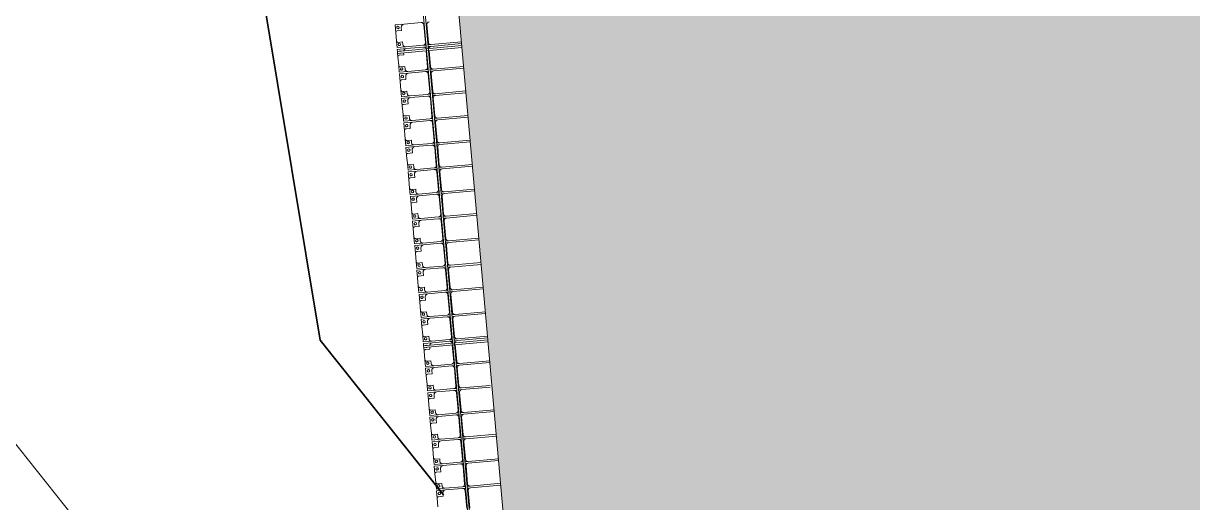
# Model space of a CAD drawing. Header units: millimetres. Extents: x -861324 to 439029, y -308065 to 694685.
# Drawn here: x -94915 to -71164, y 72007 to 81739 of the extents above; entities that cross this region are included whole.
import ezdxf

# ---------------------------------------------------------------- set-up
doc = ezdxf.new("R2010")
doc.units = ezdxf.units.MM
for name, color, linetype, lineweight in [('A-DETL-GENF', 92, 'Continuous', 9), ('A-DETL-THIN', 151, 'Continuous', 9), ('A-GENM', 13, 'Continuous', 9), ('C-TOPO-MAJR', 7, 'Continuous', 35), ('C-TOPO-MINR', 7, 'Continuous', 9), ('S-BEAM', 12, 'Continuous', 9)]:
    doc.layers.add(name, color=color, linetype=linetype, lineweight=lineweight)

# ---------------------------------------------------------------- blocks, each defined once
blk = doc.blocks.new('Dải phao đi lại kèm đỡ invester - DẢI PHAO ĐI LẠI-19658-BỐ TRÍ BÈ PIN HỒ BẢN MÒNG')
at = {"layer": 'A-GENM', "color": 7}
for p, q in [((82223, -620), (82223, 0)), ((82258, 0), (82258, -620)), ((82723, -620), (82723, 0)), ((83223, -620), (83223, 0)), ((83258, 0), (83258, -620)), ((84223, -620), (84223, 0)), ((84258, 0), (84258, -620)), ((85223, -620), (85223, 0)), ((85258, 0), (85258, -620)), ((85758, 0), (85758, -620)), ((86223, -620), (86223, 0)), ((86723, -620), (86723, 0)), ((86758, 0), (86758, -620)), ((87223, -620), (87223, 0)), ((87723, -620), (87723, 0)), ((87758, 0), (87758, -620)), ((88723, -620), (88723, 0)), ((88758, 0), (88758, -620)), ((89723, -620), (89723, 0)), ((89758, 0), (89758, -620)), ((90258, 0), (90258, -620)), ((90723, -620), (90723, 0)), ((90758, 0), (90758, -620)), ((91223, -620), (91223, 0)), ((91258, 0), (91258, -620)), ((82758, 0), (82758, -620)), ((83723, -620), (83723, 0)), ((83758, 0), (83758, -620)), ((84723, -620), (84723, 0)), ((84758, 0), (84758, -620)), ((85723, -620), (85723, 0)), ((86258, 0), (86258, -620)), ((87258, 0), (87258, -620)), ((88223, -620), (88223, 0)), ((88258, 0), (88258, -620)), ((89223, -620), (89223, -34)), ((89258, -37), (89258, -620)), ((90223, -620), (90223, 0)), ((81808, -670), (82173, -670)), ((82223, -620), (82223, -681)), ((82258, -681), (82258, -620)), ((82340, -670), (82673, -670)), ((82723, -620), (82723, -681)), ((82758, -681), (82758, -620)), ((82808, -670), (83173, -670)), ((83223, -620), (83223, -681)), ((83258, -681), (83258, -620)), ((83308, -670), (83673, -670)), ((83723, -620), (83723, -681)), ((83758, -681), (83758, -620)), ((83808, -670), (84173, -670)), ((84223, -620), (84223, -681)), ((84258, -681), (84258, -620)), ((84308, -670), (84673, -670)), ((84723, -620), (84723, -681)), ((84758, -681), (84758, -620)), ((84808, -670), (85173, -670)), ((85223, -620), (85223, -681)), ((85258, -681), (85258, -620)), ((85308, -670), (85673, -670)), ((85723, -620), (85723, -681)), ((85758, -681), (85758, -620)), ((85808, -670), (86173, -670)), ((86223, -620), (86223, -681)), ((86258, -681), (86258, -620)), ((86308, -670), (86673, -670)), ((86723, -620), (86723, -681)), ((86758, -681), (86758, -620)), ((86808, -670), (87173, -670)), ((87223, -620), (87223, -681)), ((87258, -681), (87258, -620)), ((87308, -670), (87673, -670)), ((87723, -620), (87723, -681)), ((87758, -681), (87758, -620)), ((87808, -670), (88173, -670)), ((88223, -620), (88223, -681)), ((88258, -681), (88258, -620)), ((88340, -670), (88673, -670)), ((88723, -620), (88723, -681)), ((88758, -681), (88758, -620)), ((88808, -670), (89173, -670)), ((89223, -620), (89223, -681)), ((89258, -681), (89258, -620)), ((89308, -670), (89673, -670)), ((89723, -620), (89723, -681)), ((89758, -681), (89758, -620)), ((89808, -670), (90173, -670)), ((90223, -620), (90223, -681)), ((90258, -681), (90258, -620)), ((90308, -670), (90673, -670)), ((90723, -620), (90723, -681)), ((90758, -681), (90758, -620)), ((90808, -670), (91173, -670)), ((91223, -620), (91223, -681)), ((91258, -681), (91258, -620)), ((91308, -670), (91673, -670)), ((81758, -780), (81758, -1130)), ((82173, -730), (81808, -730)), ((82223, -721), (82223, -780)), ((82223, -1140), (82223, -780)), ((82258, -780), (82258, -721)), ((82258, -780), (82258, -1130)), ((82673, -730), (82340, -730)), ((82723, -721), (82723, -780)), ((82723, -1140), (82723, -780)), ((82758, -780), (82758, -721)), ((82758, -780), (82758, -1130)), ((83173, -730), (82808, -730)), ((83223, -721), (83223, -780)), ((83223, -1140), (83223, -780)), ((83258, -780), (83258, -721)), ((83258, -780), (83258, -1130)), ((83673, -730), (83308, -730)), ((83723, -721), (83723, -780)), ((83723, -1140), (83723, -780)), ((83758, -780), (83758, -721)), ((83758, -780), (83758, -1130)), ((84173, -730), (83808, -730)), ((84223, -721), (84223, -780)), ((84223, -1140), (84223, -780)), ((84258, -780), (84258, -721)), ((84258, -780), (84258, -1130)), ((84673, -730), (84308, -730)), ((84723, -721), (84723, -780)), ((84723, -1140), (84723, -780)), ((84758, -780), (84758, -721)), ((84758, -780), (84758, -1130)), ((85173, -730), (84808, -730)), ((85223, -721), (85223, -780)), ((85223, -1140), (85223, -780)), ((85258, -780), (85258, -721)), ((85258, -780), (85258, -1130)), ((85673, -730), (85308, -730)), ((85723, -721), (85723, -780)), ((85723, -1140), (85723, -780)), ((85758, -780), (85758, -721)), ((85758, -780), (85758, -1130)), ((86173, -730), (85808, -730)), ((86223, -721), (86223, -780)), ((86223, -1140), (86223, -780)), ((86258, -780), (86258, -721)), ((86258, -780), (86258, -1130)), ((86673, -730), (86308, -730)), ((86723, -721), (86723, -780)), ((86723, -1140), (86723, -780)), ((86758, -780), (86758, -721)), ((86758, -780), (86758, -1130)), ((87173, -730), (86808, -730)), ((87223, -721), (87223, -780)), ((87223, -1140), (87223, -780)), ((87258, -780), (87258, -721)), ((87258, -780), (87258, -1130)), ((87673, -730), (87308, -730)), ((87723, -721), (87723, -780)), ((87723, -1140), (87723, -780)), ((87758, -780), (87758, -721)), ((87758, -780), (87758, -1130)), ((88173, -730), (87808, -730)), ((88223, -721), (88223, -780)), ((88223, -1140), (88223, -780)), ((88258, -780), (88258, -721)), ((88258, -780), (88258, -1130)), ((88673, -730), (88340, -730)), ((88723, -721), (88723, -780)), ((88723, -1140), (88723, -780)), ((88758, -780), (88758, -721)), ((88758, -780), (88758, -1130)), ((89173, -730), (88808, -730)), ((89223, -721), (89223, -780)), ((89223, -1140), (89223, -780)), ((89258, -780), (89258, -721)), ((89258, -780), (89258, -1130)), ((89673, -730), (89308, -730)), ((89723, -721), (89723, -780)), ((89723, -1140), (89723, -780)), ((89758, -780), (89758, -721)), ((89758, -780), (89758, -1130)), ((90173, -730), (89808, -730)), ((90223, -721), (90223, -780)), ((90223, -1140), (90223, -780)), ((90258, -780), (90258, -721)), ((90258, -780), (90258, -1130)), ((90673, -730), (90308, -730)), ((90723, -721), (90723, -780)), ((90723, -1140), (90723, -780)), ((90758, -780), (90758, -721)), ((90758, -780), (90758, -1130)), ((91173, -730), (90808, -730)), ((91223, -721), (91223, -780)), ((91223, -1140), (91223, -780)), ((91258, -780), (91258, -721)), ((91258, -780), (91258, -1130)), ((91673, -730), (91308, -730)), ((81818, -1190), (81882, -1190)), ((81882, -1190), (81882, -1282)), ((81912, -1312), (82088, -1312)), ((82118, -1282), (82118, -1190)), ((82118, -1190), (82173, -1190)), ((82340, -1190), (82382, -1190)), ((82382, -1190), (82382, -1282)), ((82412, -1312), (82588, -1312)), ((82618, -1282), (82618, -1190)), ((82618, -1190), (82673, -1190)), ((82818, -1190), (82882, -1190)), ((82882, -1190), (82882, -1282)), ((82912, -1312), (83088, -1312)), ((83118, -1282), (83118, -1190)), ((83118, -1190), (83173, -1190)), ((83318, -1190), (83382, -1190)), ((83382, -1190), (83382, -1282)), ((83412, -1312), (83588, -1312)), ((83618, -1282), (83618, -1190)), ((83618, -1190), (83673, -1190)), ((83818, -1190), (83882, -1190)), ((83882, -1190), (83882, -1282)), ((83912, -1312), (84088, -1312)), ((84118, -1282), (84118, -1190)), ((84118, -1190), (84173, -1190)), ((84318, -1190), (84382, -1190)), ((84382, -1190), (84382, -1282)), ((84412, -1312), (84588, -1312)), ((84618, -1282), (84618, -1190)), ((84618, -1190), (84673, -1190)), ((84818, -1190), (84882, -1190)), ((84882, -1190), (84882, -1282)), ((84912, -1312), (85088, -1312)), ((85118, -1282), (85118, -1190)), ((85118, -1190), (85173, -1190)), ((85318, -1190), (85382, -1190)), ((85382, -1190), (85382, -1282)), ((85412, -1312), (85588, -1312)), ((85618, -1282), (85618, -1190)), ((85618, -1190), (85673, -1190)), ((85818, -1190), (85882, -1190)), ((85882, -1190), (85882, -1282)), ((85912, -1312), (86088, -1312)), ((86118, -1282), (86118, -1190)), ((86118, -1190), (86173, -1190)), ((86318, -1190), (86382, -1190)), ((86382, -1190), (86382, -1282)), ((86412, -1312), (86588, -1312)), ((86618, -1282), (86618, -1190)), ((86618, -1190), (86673, -1190)), ((86818, -1190), (86882, -1190)), ((86882, -1190), (86882, -1282)), ((86912, -1312), (87088, -1312)), ((87118, -1282), (87118, -1190)), ((87118, -1190), (87173, -1190)), ((87318, -1190), (87382, -1190)), ((87382, -1190), (87382, -1282)), ((87412, -1312), (87588, -1312)), ((87618, -1282), (87618, -1190)), ((87618, -1190), (87673, -1190)), ((87818, -1190), (87882, -1190)), ((87882, -1190), (87882, -1282)), ((87912, -1312), (88088, -1312)), ((88118, -1282), (88118, -1190)), ((88118, -1190), (88173, -1190)), ((88340, -1190), (88382, -1190)), ((88382, -1190), (88382, -1282)), ((88412, -1312), (88588, -1312)), ((88618, -1282), (88618, -1190)), ((88618, -1190), (88673, -1190)), ((88818, -1190), (88882, -1190)), ((88882, -1190), (88882, -1282)), ((88912, -1312), (89088, -1312)), ((89118, -1282), (89118, -1190)), ((89118, -1190), (89173, -1190)), ((89318, -1190), (89382, -1190)), ((89382, -1190), (89382, -1282)), ((89412, -1312), (89588, -1312)), ((89618, -1282), (89618, -1190)), ((89618, -1190), (89673, -1190)), ((89818, -1190), (89882, -1190)), ((89882, -1190), (89882, -1282)), ((89912, -1312), (90088, -1312)), ((90118, -1282), (90118, -1190)), ((90118, -1190), (90173, -1190)), ((90318, -1190), (90382, -1190)), ((90382, -1190), (90382, -1282)), ((90412, -1312), (90588, -1312)), ((90618, -1282), (90618, -1190)), ((90618, -1190), (90673, -1190)), ((90818, -1190), (90882, -1190)), ((90882, -1190), (90882, -1282)), ((90912, -1312), (91088, -1312)), ((91118, -1282), (91118, -1190)), ((91118, -1190), (91173, -1190)), ((91318, -1190), (91382, -1190)), ((91382, -1190), (91382, -1282)), ((91412, -1312), (91588, -1312))]:
    blk.add_line(p, q, dxfattribs=at)
at = {"layer": 'A-GENM', "color": 9}
for p, q in [((82223, -620), (82223, -681)), ((82258, -681), (82258, -620)), ((82723, -620), (82723, -681)), ((82758, -681), (82758, -620)), ((83223, -620), (83223, -681)), ((83258, -681), (83258, -620)), ((83723, -620), (83723, -681)), ((83758, -681), (83758, -620)), ((84223, -620), (84223, -681)), ((84258, -681), (84258, -620)), ((84723, -620), (84723, -681)), ((84758, -681), (84758, -620)), ((85223, -620), (85223, -681)), ((85258, -681), (85258, -620)), ((85723, -620), (85723, -681)), ((85758, -681), (85758, -620)), ((86223, -620), (86223, -681)), ((86258, -681), (86258, -620)), ((86723, -620), (86723, -681)), ((86758, -681), (86758, -620)), ((87223, -620), (87223, -681)), ((87258, -681), (87258, -620)), ((87723, -620), (87723, -681)), ((87758, -681), (87758, -620)), ((88223, -620), (88223, -681)), ((88258, -681), (88258, -620)), ((88723, -620), (88723, -681)), ((88758, -681), (88758, -620)), ((89223, -620), (89223, -681)), ((89258, -681), (89258, -620)), ((89723, -620), (89723, -681)), ((89758, -681), (89758, -620)), ((90223, -620), (90223, -681)), ((90258, -681), (90258, -620)), ((90723, -620), (90723, -681)), ((90758, -681), (90758, -620)), ((91223, -620), (91223, -681)), ((91258, -681), (91258, -620)), ((82223, -721), (82223, -780)), ((82258, -780), (82258, -721)), ((82723, -721), (82723, -780)), ((82758, -780), (82758, -721)), ((83223, -721), (83223, -780)), ((83258, -780), (83258, -721)), ((83723, -721), (83723, -780)), ((83758, -780), (83758, -721)), ((84223, -721), (84223, -780)), ((84258, -780), (84258, -721)), ((84723, -721), (84723, -780)), ((84758, -780), (84758, -721)), ((85223, -721), (85223, -780)), ((85258, -780), (85258, -721)), ((85723, -721), (85723, -780)), ((85758, -780), (85758, -721)), ((86223, -721), (86223, -780)), ((86258, -780), (86258, -721)), ((86723, -721), (86723, -780)), ((86758, -780), (86758, -721)), ((87223, -721), (87223, -780)), ((87258, -780), (87258, -721)), ((87723, -721), (87723, -780)), ((87758, -780), (87758, -721)), ((88223, -721), (88223, -780)), ((88258, -780), (88258, -721)), ((88723, -721), (88723, -780)), ((88758, -780), (88758, -721)), ((89223, -721), (89223, -780)), ((89258, -780), (89258, -721)), ((89723, -721), (89723, -780)), ((89758, -780), (89758, -721)), ((90223, -721), (90223, -780)), ((90258, -780), (90258, -721)), ((90723, -721), (90723, -780)), ((90758, -780), (90758, -721)), ((91223, -721), (91223, -780)), ((91258, -780), (91258, -721)), ((81758, -1312), (81758, -1130)), ((81758, -1130), (81758, -1312)), ((82223, -1140), (82223, -1312)), ((82223, -1312), (82223, -1140)), ((82258, -1312), (82258, -1130)), ((82258, -1130), (82258, -1312)), ((82723, -1140), (82723, -1312)), ((82723, -1312), (82723, -1140)), ((82758, -1312), (82758, -1130)), ((82758, -1130), (82758, -1312)), ((83223, -1140), (83223, -1312)), ((83223, -1312), (83223, -1140)), ((83258, -1312), (83258, -1130)), ((83258, -1130), (83258, -1312)), ((83723, -1140), (83723, -1312)), ((83723, -1312), (83723, -1140)), ((83758, -1312), (83758, -1130)), ((83758, -1130), (83758, -1312)), ((84223, -1140), (84223, -1312)), ((84223, -1312), (84223, -1140)), ((84258, -1312), (84258, -1130)), ((84258, -1130), (84258, -1312)), ((84723, -1140), (84723, -1312)), ((84723, -1312), (84723, -1140)), ((84758, -1312), (84758, -1130)), ((84758, -1130), (84758, -1312)), ((85223, -1140), (85223, -1312)), ((85223, -1312), (85223, -1140)), ((85258, -1312), (85258, -1130)), ((85258, -1130), (85258, -1312)), ((85723, -1140), (85723, -1312)), ((85723, -1312), (85723, -1140)), ((85758, -1312), (85758, -1130)), ((85758, -1130), (85758, -1312)), ((86223, -1140), (86223, -1312)), ((86223, -1312), (86223, -1140)), ((86258, -1312), (86258, -1130)), ((86258, -1130), (86258, -1312)), ((86723, -1140), (86723, -1312)), ((86723, -1312), (86723, -1140)), ((86758, -1312), (86758, -1130)), ((86758, -1130), (86758, -1312)), ((87223, -1140), (87223, -1312)), ((87223, -1312), (87223, -1140)), ((87258, -1312), (87258, -1130)), ((87258, -1130), (87258, -1312)), ((87723, -1140), (87723, -1312)), ((87723, -1312), (87723, -1140)), ((87758, -1312), (87758, -1130)), ((87758, -1130), (87758, -1312)), ((88223, -1140), (88223, -1312)), ((88223, -1312), (88223, -1140)), ((88258, -1312), (88258, -1130)), ((88258, -1130), (88258, -1312)), ((88723, -1140), (88723, -1312)), ((88723, -1312), (88723, -1140)), ((88758, -1312), (88758, -1130)), ((88758, -1130), (88758, -1312)), ((89223, -1140), (89223, -1312)), ((89223, -1312), (89223, -1140)), ((89258, -1312), (89258, -1130)), ((89258, -1130), (89258, -1312)), ((89723, -1140), (89723, -1312)), ((89723, -1312), (89723, -1140)), ((89758, -1312), (89758, -1130)), ((89758, -1130), (89758, -1312)), ((90223, -1140), (90223, -1312)), ((90223, -1312), (90223, -1140)), ((90258, -1312), (90258, -1130)), ((90258, -1130), (90258, -1312)), ((90723, -1140), (90723, -1312)), ((90723, -1312), (90723, -1140)), ((90758, -1312), (90758, -1130)), ((90758, -1130), (90758, -1312)), ((91223, -1140), (91223, -1312)), ((91223, -1312), (91223, -1140)), ((91258, -1312), (91258, -1130)), ((91258, -1130), (91258, -1312)), ((81912, -1312), (81758, -1312)), ((81758, -1312), (81912, -1312)), ((81882, -1190), (81818, -1190)), ((81818, -1190), (81882, -1190)), ((81882, -1190), (81818, -1190)), ((81882, -1282), (81882, -1190)), ((81882, -1190), (81882, -1282)), ((81882, -1282), (81882, -1190)), ((82223, -1312), (82088, -1312)), ((82088, -1312), (82223, -1312)), ((82173, -1190), (82118, -1190)), ((82118, -1190), (82118, -1282)), ((82118, -1282), (82118, -1190)), ((82118, -1190), (82118, -1282)), ((82118, -1190), (82173, -1190)), ((82173, -1190), (82118, -1190)), ((82300, -1312), (82258, -1312)), ((82258, -1312), (82300, -1312)), ((82382, -1190), (82340, -1190)), ((82340, -1190), (82382, -1190)), ((82382, -1190), (82340, -1190)), ((82412, -1312), (82340, -1312)), ((82340, -1312), (82412, -1312)), ((82382, -1282), (82382, -1190)), ((82382, -1190), (82382, -1282)), ((82382, -1282), (82382, -1190)), ((82723, -1312), (82588, -1312)), ((82588, -1312), (82723, -1312)), ((82673, -1190), (82618, -1190)), ((82618, -1190), (82618, -1282)), ((82618, -1282), (82618, -1190)), ((82618, -1190), (82618, -1282)), ((82618, -1190), (82673, -1190)), ((82673, -1190), (82618, -1190)), ((82912, -1312), (82758, -1312)), ((82758, -1312), (82912, -1312)), ((82882, -1190), (82818, -1190)), ((82818, -1190), (82882, -1190)), ((82882, -1190), (82818, -1190)), ((82882, -1282), (82882, -1190)), ((82882, -1190), (82882, -1282)), ((82882, -1282), (82882, -1190)), ((83223, -1312), (83088, -1312)), ((83088, -1312), (83223, -1312)), ((83173, -1190), (83118, -1190)), ((83118, -1190), (83118, -1282)), ((83118, -1282), (83118, -1190)), ((83118, -1190), (83118, -1282)), ((83118, -1190), (83173, -1190)), ((83173, -1190), (83118, -1190)), ((83412, -1312), (83258, -1312)), ((83258, -1312), (83412, -1312)), ((83382, -1190), (83318, -1190)), ((83318, -1190), (83382, -1190)), ((83382, -1190), (83318, -1190)), ((83382, -1282), (83382, -1190)), ((83382, -1190), (83382, -1282)), ((83382, -1282), (83382, -1190)), ((83723, -1312), (83588, -1312)), ((83588, -1312), (83723, -1312)), ((83673, -1190), (83618, -1190)), ((83618, -1190), (83618, -1282)), ((83618, -1282), (83618, -1190)), ((83618, -1190), (83618, -1282)), ((83618, -1190), (83673, -1190)), ((83673, -1190), (83618, -1190)), ((83912, -1312), (83758, -1312)), ((83758, -1312), (83912, -1312)), ((83882, -1190), (83818, -1190)), ((83818, -1190), (83882, -1190)), ((83882, -1190), (83818, -1190)), ((83882, -1282), (83882, -1190)), ((83882, -1190), (83882, -1282)), ((83882, -1282), (83882, -1190)), ((84223, -1312), (84088, -1312)), ((84088, -1312), (84223, -1312)), ((84173, -1190), (84118, -1190)), ((84118, -1190), (84118, -1282)), ((84118, -1282), (84118, -1190)), ((84118, -1190), (84118, -1282)), ((84118, -1190), (84173, -1190)), ((84173, -1190), (84118, -1190)), ((84412, -1312), (84258, -1312)), ((84258, -1312), (84412, -1312)), ((84382, -1190), (84318, -1190)), ((84318, -1190), (84382, -1190)), ((84382, -1190), (84318, -1190)), ((84382, -1282), (84382, -1190)), ((84382, -1190), (84382, -1282)), ((84382, -1282), (84382, -1190)), ((84723, -1312), (84588, -1312)), ((84588, -1312), (84723, -1312)), ((84673, -1190), (84618, -1190)), ((84618, -1190), (84618, -1282)), ((84618, -1282), (84618, -1190)), ((84618, -1190), (84618, -1282)), ((84618, -1190), (84673, -1190)), ((84673, -1190), (84618, -1190)), ((84912, -1312), (84758, -1312)), ((84758, -1312), (84912, -1312)), ((84882, -1190), (84818, -1190)), ((84818, -1190), (84882, -1190)), ((84882, -1190), (84818, -1190)), ((84882, -1282), (84882, -1190)), ((84882, -1190), (84882, -1282)), ((84882, -1282), (84882, -1190)), ((85223, -1312), (85088, -1312)), ((85088, -1312), (85223, -1312)), ((85173, -1190), (85118, -1190)), ((85118, -1190), (85118, -1282)), ((85118, -1282), (85118, -1190)), ((85118, -1190), (85118, -1282)), ((85118, -1190), (85173, -1190)), ((85173, -1190), (85118, -1190)), ((85412, -1312), (85258, -1312)), ((85258, -1312), (85412, -1312)), ((85382, -1190), (85318, -1190)), ((85318, -1190), (85382, -1190)), ((85382, -1190), (85318, -1190)), ((85382, -1282), (85382, -1190)), ((85382, -1190), (85382, -1282)), ((85382, -1282), (85382, -1190)), ((85723, -1312), (85588, -1312)), ((85588, -1312), (85723, -1312)), ((85673, -1190), (85618, -1190)), ((85618, -1190), (85618, -1282)), ((85618, -1282), (85618, -1190)), ((85618, -1190), (85618, -1282)), ((85618, -1190), (85673, -1190)), ((85673, -1190), (85618, -1190)), ((85912, -1312), (85758, -1312)), ((85758, -1312), (85912, -1312)), ((85882, -1190), (85818, -1190)), ((85818, -1190), (85882, -1190)), ((85882, -1190), (85818, -1190)), ((85882, -1282), (85882, -1190)), ((85882, -1190), (85882, -1282)), ((85882, -1282), (85882, -1190)), ((86223, -1312), (86088, -1312)), ((86088, -1312), (86223, -1312)), ((86173, -1190), (86118, -1190)), ((86118, -1190), (86118, -1282)), ((86118, -1282), (86118, -1190)), ((86118, -1190), (86118, -1282)), ((86118, -1190), (86173, -1190)), ((86173, -1190), (86118, -1190)), ((86412, -1312), (86258, -1312)), ((86258, -1312), (86412, -1312)), ((86382, -1190), (86318, -1190)), ((86318, -1190), (86382, -1190)), ((86382, -1190), (86318, -1190)), ((86382, -1282), (86382, -1190)), ((86382, -1190), (86382, -1282)), ((86382, -1282), (86382, -1190)), ((86723, -1312), (86588, -1312)), ((86588, -1312), (86723, -1312)), ((86673, -1190), (86618, -1190)), ((86618, -1190), (86618, -1282)), ((86618, -1282), (86618, -1190)), ((86618, -1190), (86618, -1282)), ((86618, -1190), (86673, -1190)), ((86673, -1190), (86618, -1190)), ((86912, -1312), (86758, -1312)), ((86758, -1312), (86912, -1312)), ((86882, -1190), (86818, -1190)), ((86818, -1190), (86882, -1190)), ((86882, -1190), (86818, -1190)), ((86882, -1282), (86882, -1190)), ((86882, -1190), (86882, -1282)), ((86882, -1282), (86882, -1190)), ((87223, -1312), (87088, -1312)), ((87088, -1312), (87223, -1312)), ((87173, -1190), (87118, -1190)), ((87118, -1190), (87118, -1282)), ((87118, -1282), (87118, -1190)), ((87118, -1190), (87118, -1282)), ((87118, -1190), (87173, -1190)), ((87173, -1190), (87118, -1190)), ((87412, -1312), (87258, -1312)), ((87258, -1312), (87412, -1312)), ((87382, -1190), (87318, -1190)), ((87318, -1190), (87382, -1190)), ((87382, -1190), (87318, -1190)), ((87382, -1282), (87382, -1190)), ((87382, -1190), (87382, -1282)), ((87382, -1282), (87382, -1190)), ((87723, -1312), (87588, -1312)), ((87588, -1312), (87723, -1312)), ((87673, -1190), (87618, -1190)), ((87618, -1190), (87618, -1282)), ((87618, -1282), (87618, -1190)), ((87618, -1190), (87618, -1282)), ((87618, -1190), (87673, -1190)), ((87673, -1190), (87618, -1190)), ((87912, -1312), (87758, -1312)), ((87758, -1312), (87912, -1312)), ((87882, -1190), (87818, -1190)), ((87818, -1190), (87882, -1190)), ((87882, -1190), (87818, -1190)), ((87882, -1282), (87882, -1190)), ((87882, -1190), (87882, -1282)), ((87882, -1282), (87882, -1190)), ((88223, -1312), (88088, -1312)), ((88088, -1312), (88223, -1312)), ((88173, -1190), (88118, -1190)), ((88118, -1190), (88118, -1282)), ((88118, -1282), (88118, -1190)), ((88118, -1190), (88118, -1282)), ((88118, -1190), (88173, -1190)), ((88173, -1190), (88118, -1190)), ((88300, -1312), (88258, -1312)), ((88258, -1312), (88300, -1312)), ((88382, -1190), (88340, -1190)), ((88340, -1190), (88382, -1190)), ((88382, -1190), (88340, -1190)), ((88412, -1312), (88340, -1312)), ((88340, -1312), (88412, -1312)), ((88382, -1282), (88382, -1190)), ((88382, -1190), (88382, -1282)), ((88382, -1282), (88382, -1190)), ((88723, -1312), (88588, -1312)), ((88588, -1312), (88723, -1312)), ((88673, -1190), (88618, -1190)), ((88618, -1190), (88618, -1282)), ((88618, -1282), (88618, -1190)), ((88618, -1190), (88618, -1282)), ((88618, -1190), (88673, -1190)), ((88673, -1190), (88618, -1190)), ((88912, -1312), (88758, -1312)), ((88758, -1312), (88912, -1312)), ((88882, -1190), (88818, -1190)), ((88818, -1190), (88882, -1190)), ((88882, -1190), (88818, -1190)), ((88882, -1282), (88882, -1190)), ((88882, -1190), (88882, -1282)), ((88882, -1282), (88882, -1190)), ((89223, -1312), (89088, -1312)), ((89088, -1312), (89223, -1312)), ((89173, -1190), (89118, -1190)), ((89118, -1190), (89118, -1282)), ((89118, -1282), (89118, -1190)), ((89118, -1190), (89118, -1282)), ((89118, -1190), (89173, -1190)), ((89173, -1190), (89118, -1190)), ((89412, -1312), (89258, -1312)), ((89258, -1312), (89412, -1312)), ((89382, -1190), (89318, -1190)), ((89318, -1190), (89382, -1190)), ((89382, -1190), (89318, -1190)), ((89382, -1282), (89382, -1190)), ((89382, -1190), (89382, -1282)), ((89382, -1282), (89382, -1190)), ((89723, -1312), (89588, -1312)), ((89588, -1312), (89723, -1312)), ((89673, -1190), (89618, -1190)), ((89618, -1190), (89618, -1282)), ((89618, -1282), (89618, -1190)), ((89618, -1190), (89618, -1282)), ((89618, -1190), (89673, -1190)), ((89673, -1190), (89618, -1190)), ((89912, -1312), (89758, -1312)), ((89758, -1312), (89912, -1312)), ((89882, -1190), (89818, -1190)), ((89818, -1190), (89882, -1190)), ((89882, -1190), (89818, -1190)), ((89882, -1282), (89882, -1190)), ((89882, -1190), (89882, -1282)), ((89882, -1282), (89882, -1190)), ((90223, -1312), (90088, -1312)), ((90088, -1312), (90223, -1312)), ((90173, -1190), (90118, -1190)), ((90118, -1190), (90118, -1282)), ((90118, -1282), (90118, -1190)), ((90118, -1190), (90118, -1282)), ((90118, -1190), (90173, -1190)), ((90173, -1190), (90118, -1190)), ((90412, -1312), (90258, -1312)), ((90258, -1312), (90412, -1312)), ((90382, -1190), (90318, -1190)), ((90318, -1190), (90382, -1190)), ((90382, -1190), (90318, -1190)), ((90382, -1282), (90382, -1190)), ((90382, -1190), (90382, -1282)), ((90382, -1282), (90382, -1190)), ((90723, -1312), (90588, -1312)), ((90588, -1312), (90723, -1312)), ((90673, -1190), (90618, -1190)), ((90618, -1190), (90618, -1282)), ((90618, -1282), (90618, -1190)), ((90618, -1190), (90618, -1282)), ((90618, -1190), (90673, -1190)), ((90673, -1190), (90618, -1190)), ((90912, -1312), (90758, -1312)), ((90758, -1312), (90912, -1312)), ((90882, -1190), (90818, -1190)), ((90818, -1190), (90882, -1190)), ((90882, -1190), (90818, -1190)), ((90882, -1282), (90882, -1190)), ((90882, -1190), (90882, -1282)), ((90882, -1282), (90882, -1190)), ((91223, -1312), (91088, -1312)), ((91088, -1312), (91223, -1312)), ((91173, -1190), (91118, -1190)), ((91118, -1190), (91118, -1282)), ((91118, -1282), (91118, -1190)), ((91118, -1190), (91118, -1282)), ((91118, -1190), (91173, -1190)), ((91173, -1190), (91118, -1190)), ((91412, -1312), (91258, -1312)), ((91258, -1312), (91412, -1312)), ((91382, -1190), (91318, -1190)), ((91318, -1190), (91382, -1190)), ((91382, -1190), (91318, -1190)), ((91382, -1282), (91382, -1190)), ((91382, -1190), (91382, -1282)), ((91382, -1282), (91382, -1190))]:
    blk.add_line(p, q, dxfattribs=at)
at = {"layer": 'A-GENM', "color": 7}
for centre, radius, start, end in [((81808, -620), 50, 180, 270), ((82173, -620), 50, 270, 0), ((82308, -620), 50, 180, 255), ((82673, -620), 50, 270, 0), ((82808, -620), 50, 180, 270), ((83173, -620), 50, 270, 0), ((83308, -620), 50, 180, 270), ((83673, -620), 50, 270, 0), ((83808, -620), 50, 180, 270), ((84173, -620), 50, 270, 0), ((84308, -620), 50, 180, 270), ((84673, -620), 50, 270, 0), ((84808, -620), 50, 180, 270), ((85173, -620), 50, 270, 0), ((85308, -620), 50, 180, 270), ((85673, -620), 50, 270, 0), ((85808, -620), 50, 180, 270), ((86173, -620), 50, 270, 0), ((86308, -620), 50, 180, 270), ((86673, -620), 50, 270, 0), ((86808, -620), 50, 180, 270), ((87173, -620), 50, 270, 0), ((87308, -620), 50, 180, 270), ((87673, -620), 50, 270, 0), ((87808, -620), 50, 180, 270), ((88173, -620), 50, 270, 0), ((88308, -620), 50, 180, 255), ((88673, -620), 50, 270, 0), ((88808, -620), 50, 180, 270), ((89173, -620), 50, 270, 0), ((89308, -620), 50, 180, 270), ((89673, -620), 50, 270, 0), ((89808, -620), 50, 180, 270), ((90173, -620), 50, 270, 0), ((90308, -620), 50, 180, 270), ((90673, -620), 50, 270, 0), ((90808, -620), 50, 180, 270), ((91173, -620), 50, 270, 0), ((91308, -620), 50, 180, 270), ((81808, -780), 50, 90, 180), ((82173, -780), 50, 360, 90), ((82308, -780), 50, 105, 180), ((82673, -780), 50, 360, 90), ((82808, -780), 50, 90, 180), ((83173, -780), 50, 360, 90), ((83308, -780), 50, 90, 180), ((83673, -780), 50, 360, 90), ((83808, -780), 50, 90, 180), ((84173, -780), 50, 360, 90), ((84308, -780), 50, 90, 180), ((84673, -780), 50, 360, 90), ((84808, -780), 50, 90, 180), ((85173, -780), 50, 360, 90), ((85308, -780), 50, 90, 180), ((85673, -780), 50, 360, 90), ((85808, -780), 50, 90, 180), ((86173, -780), 50, 360, 90), ((86308, -780), 50, 90, 180), ((86673, -780), 50, 360, 90), ((86808, -780), 50, 90, 180), ((87173, -780), 50, 360, 90), ((87308, -780), 50, 90, 180), ((87673, -780), 50, 360, 90), ((87808, -780), 50, 90, 180), ((88173, -780), 50, 360, 90), ((88308, -780), 50, 105, 180), ((88673, -780), 50, 360, 90), ((88808, -780), 50, 90, 180), ((89173, -780), 50, 360, 90), ((89308, -780), 50, 90, 180), ((89673, -780), 50, 360, 90), ((89808, -780), 50, 90, 180), ((90173, -780), 50, 360, 90), ((90308, -780), 50, 90, 180), ((90673, -780), 50, 360, 90), ((90808, -780), 50, 90, 180), ((91173, -780), 50, 360, 90), ((91308, -780), 50, 90, 180), ((81818, -1130), 60, 180, 270), ((82173, -1140), 50, 270, 360), ((82318, -1130), 60, 180, 255), ((82673, -1140), 50, 270, 360), ((82818, -1130), 60, 180, 270), ((83173, -1140), 50, 270, 360), ((83318, -1130), 60, 180, 270), ((83673, -1140), 50, 270, 360), ((83818, -1130), 60, 180, 270), ((84173, -1140), 50, 270, 360), ((84318, -1130), 60, 180, 270), ((84673, -1140), 50, 270, 360), ((84818, -1130), 60, 180, 270), ((85173, -1140), 50, 270, 360), ((85318, -1130), 60, 180, 270), ((85673, -1140), 50, 270, 360), ((85818, -1130), 60, 180, 270), ((86173, -1140), 50, 270, 360), ((86318, -1130), 60, 180, 270), ((86673, -1140), 50, 270, 360), ((86818, -1130), 60, 180, 270), ((87173, -1140), 50, 270, 360), ((87318, -1130), 60, 180, 270), ((87673, -1140), 50, 270, 360), ((87818, -1130), 60, 180, 270), ((88173, -1140), 50, 270, 360), ((88318, -1130), 60, 180, 255), ((88673, -1140), 50, 270, 360), ((88818, -1130), 60, 180, 270), ((89173, -1140), 50, 270, 360), ((89318, -1130), 60, 180, 270), ((89673, -1140), 50, 270, 360), ((89818, -1130), 60, 180, 270), ((90173, -1140), 50, 270, 360), ((90318, -1130), 60, 180, 270), ((90673, -1140), 50, 270, 360), ((90818, -1130), 60, 180, 270), ((91173, -1140), 50, 270, 360), ((91318, -1130), 60, 180, 270), ((81912, -1282), 30, 180, 270), ((82088, -1282), 30, 270, 0), ((82412, -1282), 30, 180, 270), ((82588, -1282), 30, 270, 0), ((82912, -1282), 30, 180, 270), ((83088, -1282), 30, 270, 0), ((83412, -1282), 30, 180, 270), ((83588, -1282), 30, 270, 0), ((83912, -1282), 30, 180, 270), ((84088, -1282), 30, 270, 0), ((84412, -1282), 30, 180, 270), ((84588, -1282), 30, 270, 0), ((84912, -1282), 30, 180, 270), ((85088, -1282), 30, 270, 0), ((85412, -1282), 30, 180, 270), ((85588, -1282), 30, 270, 0), ((85912, -1282), 30, 180, 270), ((86088, -1282), 30, 270, 0), ((86412, -1282), 30, 180, 270), ((86588, -1282), 30, 270, 0), ((86912, -1282), 30, 180, 270), ((87088, -1282), 30, 270, 0), ((87412, -1282), 30, 180, 270), ((87588, -1282), 30, 270, 0), ((87912, -1282), 30, 180, 270), ((88088, -1282), 30, 270, 0), ((88412, -1282), 30, 180, 270), ((88588, -1282), 30, 270, 0), ((88912, -1282), 30, 180, 270), ((89088, -1282), 30, 270, 0), ((89412, -1282), 30, 180, 270), ((89588, -1282), 30, 270, 0), ((89912, -1282), 30, 180, 270), ((90088, -1282), 30, 270, 0), ((90412, -1282), 30, 180, 270), ((90588, -1282), 30, 270, 0), ((90912, -1282), 30, 180, 270), ((91088, -1282), 30, 270, 0), ((91412, -1282), 30, 180, 270)]:
    blk.add_arc(centre, radius, start, end, dxfattribs=at)
at = {"layer": 'A-GENM', "color": 9}
for centre, radius, start, end in [((81818, -1130), 60, 195, 270), ((81818, -1130), 60, 195, 270), ((81818, -1130), 60, 195, 270), ((82173, -1140), 50, 270, 345), ((82173, -1140), 50, 270, 345), ((82173, -1140), 50, 270, 345), ((82318, -1130), 60, 195, 255), ((82318, -1130), 60, 195, 255), ((82318, -1130), 60, 195, 255), ((82673, -1140), 50, 270, 345), ((82673, -1140), 50, 270, 345), ((82673, -1140), 50, 270, 345), ((82818, -1130), 60, 195, 270), ((82818, -1130), 60, 195, 270), ((82818, -1130), 60, 195, 270), ((83173, -1140), 50, 270, 345), ((83173, -1140), 50, 270, 345), ((83173, -1140), 50, 270, 345), ((83318, -1130), 60, 195, 270), ((83318, -1130), 60, 195, 270), ((83318, -1130), 60, 195, 270), ((83673, -1140), 50, 270, 345), ((83673, -1140), 50, 270, 345), ((83673, -1140), 50, 270, 345), ((83818, -1130), 60, 195, 270), ((83818, -1130), 60, 195, 270), ((83818, -1130), 60, 195, 270), ((84173, -1140), 50, 270, 345), ((84173, -1140), 50, 270, 345), ((84173, -1140), 50, 270, 345), ((84318, -1130), 60, 195, 270), ((84318, -1130), 60, 195, 270), ((84318, -1130), 60, 195, 270), ((84673, -1140), 50, 270, 345), ((84673, -1140), 50, 270, 345), ((84673, -1140), 50, 270, 345), ((84818, -1130), 60, 195, 270), ((84818, -1130), 60, 195, 270), ((84818, -1130), 60, 195, 270), ((85173, -1140), 50, 270, 345), ((85173, -1140), 50, 270, 345), ((85173, -1140), 50, 270, 345), ((85318, -1130), 60, 195, 270), ((85318, -1130), 60, 195, 270), ((85318, -1130), 60, 195, 270), ((85673, -1140), 50, 270, 345), ((85673, -1140), 50, 270, 345), ((85673, -1140), 50, 270, 345), ((85818, -1130), 60, 195, 270), ((85818, -1130), 60, 195, 270), ((85818, -1130), 60, 195, 270), ((86173, -1140), 50, 270, 345), ((86173, -1140), 50, 270, 345), ((86173, -1140), 50, 270, 345), ((86318, -1130), 60, 195, 270), ((86318, -1130), 60, 195, 270), ((86318, -1130), 60, 195, 270), ((86673, -1140), 50, 270, 345), ((86673, -1140), 50, 270, 345), ((86673, -1140), 50, 270, 345), ((86818, -1130), 60, 195, 270), ((86818, -1130), 60, 195, 270), ((86818, -1130), 60, 195, 270), ((87173, -1140), 50, 270, 345), ((87173, -1140), 50, 270, 345), ((87173, -1140), 50, 270, 345), ((87318, -1130), 60, 195, 270), ((87318, -1130), 60, 195, 270), ((87318, -1130), 60, 195, 270), ((87673, -1140), 50, 270, 345), ((87673, -1140), 50, 270, 345), ((87673, -1140), 50, 270, 345), ((87818, -1130), 60, 195, 270), ((87818, -1130), 60, 195, 270), ((87818, -1130), 60, 195, 270), ((88173, -1140), 50, 270, 345), ((88173, -1140), 50, 270, 345), ((88173, -1140), 50, 270, 345), ((88318, -1130), 60, 195, 255), ((88318, -1130), 60, 195, 255), ((88318, -1130), 60, 195, 255), ((88673, -1140), 50, 270, 345), ((88673, -1140), 50, 270, 345), ((88673, -1140), 50, 270, 345), ((88818, -1130), 60, 195, 270), ((88818, -1130), 60, 195, 270), ((88818, -1130), 60, 195, 270), ((89173, -1140), 50, 270, 345), ((89173, -1140), 50, 270, 345), ((89173, -1140), 50, 270, 345), ((89318, -1130), 60, 195, 270), ((89318, -1130), 60, 195, 270), ((89318, -1130), 60, 195, 270), ((89673, -1140), 50, 270, 345), ((89673, -1140), 50, 270, 345), ((89673, -1140), 50, 270, 345), ((89818, -1130), 60, 195, 270), ((89818, -1130), 60, 195, 270), ((89818, -1130), 60, 195, 270), ((90173, -1140), 50, 270, 345), ((90173, -1140), 50, 270, 345), ((90173, -1140), 50, 270, 345), ((90318, -1130), 60, 195, 270), ((90318, -1130), 60, 195, 270), ((90318, -1130), 60, 195, 270), ((90673, -1140), 50, 270, 345), ((90673, -1140), 50, 270, 345), ((90673, -1140), 50, 270, 345), ((90818, -1130), 60, 195, 270), ((90818, -1130), 60, 195, 270), ((90818, -1130), 60, 195, 270), ((91173, -1140), 50, 270, 345), ((91173, -1140), 50, 270, 345), ((91173, -1140), 50, 270, 345), ((91318, -1130), 60, 195, 270), ((91318, -1130), 60, 195, 270), ((91318, -1130), 60, 195, 270), ((81817, -1259), 25, 90, 270), ((81817, -1259), 25, 90, 270), ((81817, -1259), 25, 270, 90), ((81817, -1259), 25, 270, 90), ((81912, -1282), 30, 180, 240), ((81912, -1282), 30, 180, 240), ((81912, -1282), 30, 180, 240), ((82088, -1282), 30, 300, 0), ((82088, -1282), 30, 300, 0), ((82088, -1282), 30, 300, 0), ((82162, -1259), 25, 90, 270), ((82162, -1259), 25, 90, 270), ((82162, -1259), 25, 270, 90), ((82162, -1259), 25, 270, 90), ((82317, -1259), 25, 135, 225), ((82317, -1259), 25, 135, 225), ((82317, -1259), 25, 345, 15), ((82317, -1259), 25, 345, 15), ((82412, -1282), 30, 180, 240), ((82412, -1282), 30, 180, 240), ((82412, -1282), 30, 180, 240), ((82588, -1282), 30, 300, 0), ((82588, -1282), 30, 300, 0), ((82588, -1282), 30, 300, 0), ((82662, -1259), 25, 90, 270), ((82662, -1259), 25, 90, 270), ((82662, -1259), 25, 270, 90), ((82662, -1259), 25, 270, 90), ((82817, -1259), 25, 90, 270), ((82817, -1259), 25, 90, 270), ((82817, -1259), 25, 270, 90), ((82817, -1259), 25, 270, 90), ((82912, -1282), 30, 180, 240), ((82912, -1282), 30, 180, 240), ((82912, -1282), 30, 180, 240), ((83088, -1282), 30, 300, 0), ((83088, -1282), 30, 300, 0), ((83088, -1282), 30, 300, 0), ((83162, -1259), 25, 90, 270), ((83162, -1259), 25, 90, 270), ((83162, -1259), 25, 270, 90), ((83162, -1259), 25, 270, 90), ((83317, -1259), 25, 90, 270), ((83317, -1259), 25, 90, 270), ((83317, -1259), 25, 270, 90), ((83317, -1259), 25, 270, 90), ((83412, -1282), 30, 180, 240), ((83412, -1282), 30, 180, 240), ((83412, -1282), 30, 180, 240), ((83588, -1282), 30, 300, 0), ((83588, -1282), 30, 300, 0), ((83588, -1282), 30, 300, 0), ((83662, -1259), 25, 90, 270), ((83662, -1259), 25, 90, 270), ((83662, -1259), 25, 270, 90), ((83662, -1259), 25, 270, 90), ((83817, -1259), 25, 90, 270), ((83817, -1259), 25, 90, 270), ((83817, -1259), 25, 270, 90), ((83817, -1259), 25, 270, 90), ((83912, -1282), 30, 180, 240), ((83912, -1282), 30, 180, 240), ((83912, -1282), 30, 180, 240), ((84088, -1282), 30, 300, 0), ((84088, -1282), 30, 300, 0), ((84088, -1282), 30, 300, 0), ((84162, -1259), 25, 90, 270), ((84162, -1259), 25, 90, 270), ((84162, -1259), 25, 270, 90), ((84162, -1259), 25, 270, 90), ((84317, -1259), 25, 90, 270), ((84317, -1259), 25, 90, 270), ((84317, -1259), 25, 270, 90), ((84317, -1259), 25, 270, 90), ((84412, -1282), 30, 180, 240), ((84412, -1282), 30, 180, 240), ((84412, -1282), 30, 180, 240), ((84588, -1282), 30, 300, 0), ((84588, -1282), 30, 300, 0), ((84588, -1282), 30, 300, 0), ((84662, -1259), 25, 90, 270), ((84662, -1259), 25, 90, 270), ((84662, -1259), 25, 270, 90), ((84662, -1259), 25, 270, 90), ((84817, -1259), 25, 90, 270), ((84817, -1259), 25, 90, 270), ((84817, -1259), 25, 270, 90), ((84817, -1259), 25, 270, 90), ((84912, -1282), 30, 180, 240), ((84912, -1282), 30, 180, 240), ((84912, -1282), 30, 180, 240), ((85088, -1282), 30, 300, 0), ((85088, -1282), 30, 300, 0), ((85088, -1282), 30, 300, 0), ((85162, -1259), 25, 90, 270), ((85162, -1259), 25, 90, 270), ((85162, -1259), 25, 270, 90), ((85162, -1259), 25, 270, 90), ((85317, -1259), 25, 90, 270), ((85317, -1259), 25, 90, 270), ((85317, -1259), 25, 270, 90), ((85317, -1259), 25, 270, 90), ((85412, -1282), 30, 180, 240), ((85412, -1282), 30, 180, 240), ((85412, -1282), 30, 180, 240), ((85588, -1282), 30, 300, 0), ((85588, -1282), 30, 300, 0), ((85588, -1282), 30, 300, 0), ((85662, -1259), 25, 90, 270), ((85662, -1259), 25, 90, 270), ((85662, -1259), 25, 270, 90), ((85662, -1259), 25, 270, 90), ((85817, -1259), 25, 90, 270), ((85817, -1259), 25, 90, 270), ((85817, -1259), 25, 270, 90), ((85817, -1259), 25, 270, 90), ((85912, -1282), 30, 180, 240), ((85912, -1282), 30, 180, 240), ((85912, -1282), 30, 180, 240), ((86088, -1282), 30, 300, 0), ((86088, -1282), 30, 300, 0), ((86088, -1282), 30, 300, 0), ((86162, -1259), 25, 90, 270), ((86162, -1259), 25, 90, 270), ((86162, -1259), 25, 270, 90), ((86162, -1259), 25, 270, 90), ((86317, -1259), 25, 90, 270), ((86317, -1259), 25, 90, 270), ((86317, -1259), 25, 270, 90), ((86317, -1259), 25, 270, 90), ((86412, -1282), 30, 180, 240), ((86412, -1282), 30, 180, 240), ((86412, -1282), 30, 180, 240), ((86588, -1282), 30, 300, 0), ((86588, -1282), 30, 300, 0), ((86588, -1282), 30, 300, 0), ((86662, -1259), 25, 90, 270), ((86662, -1259), 25, 90, 270), ((86662, -1259), 25, 270, 90), ((86662, -1259), 25, 270, 90), ((86817, -1259), 25, 90, 270), ((86817, -1259), 25, 90, 270), ((86817, -1259), 25, 270, 90), ((86817, -1259), 25, 270, 90), ((86912, -1282), 30, 180, 240), ((86912, -1282), 30, 180, 240), ((86912, -1282), 30, 180, 240), ((87088, -1282), 30, 300, 0), ((87088, -1282), 30, 300, 0), ((87088, -1282), 30, 300, 0), ((87162, -1259), 25, 90, 270), ((87162, -1259), 25, 90, 270), ((87162, -1259), 25, 270, 90), ((87162, -1259), 25, 270, 90), ((87317, -1259), 25, 90, 270), ((87317, -1259), 25, 90, 270), ((87317, -1259), 25, 270, 90), ((87317, -1259), 25, 270, 90), ((87412, -1282), 30, 180, 240), ((87412, -1282), 30, 180, 240), ((87412, -1282), 30, 180, 240), ((87588, -1282), 30, 300, 0), ((87588, -1282), 30, 300, 0), ((87588, -1282), 30, 300, 0), ((87662, -1259), 25, 90, 270), ((87662, -1259), 25, 90, 270), ((87662, -1259), 25, 270, 90), ((87662, -1259), 25, 270, 90), ((87817, -1259), 25, 90, 270), ((87817, -1259), 25, 90, 270), ((87817, -1259), 25, 270, 90), ((87817, -1259), 25, 270, 90), ((87912, -1282), 30, 180, 240), ((87912, -1282), 30, 180, 240), ((87912, -1282), 30, 180, 240), ((88088, -1282), 30, 300, 0), ((88088, -1282), 30, 300, 0), ((88088, -1282), 30, 300, 0), ((88162, -1259), 25, 90, 270), ((88162, -1259), 25, 90, 270), ((88162, -1259), 25, 270, 90), ((88162, -1259), 25, 270, 90), ((88317, -1259), 25, 135, 225), ((88317, -1259), 25, 135, 225), ((88317, -1259), 25, 345, 15), ((88317, -1259), 25, 345, 15), ((88412, -1282), 30, 180, 240), ((88412, -1282), 30, 180, 240), ((88412, -1282), 30, 180, 240), ((88588, -1282), 30, 300, 0), ((88588, -1282), 30, 300, 0), ((88588, -1282), 30, 300, 0), ((88662, -1259), 25, 90, 270), ((88662, -1259), 25, 90, 270), ((88662, -1259), 25, 270, 90), ((88662, -1259), 25, 270, 90), ((88817, -1259), 25, 90, 270), ((88817, -1259), 25, 90, 270), ((88817, -1259), 25, 270, 90), ((88817, -1259), 25, 270, 90), ((88912, -1282), 30, 180, 240), ((88912, -1282), 30, 180, 240), ((88912, -1282), 30, 180, 240), ((89088, -1282), 30, 300, 0), ((89088, -1282), 30, 300, 0), ((89088, -1282), 30, 300, 0), ((89162, -1259), 25, 90, 270), ((89162, -1259), 25, 90, 270), ((89162, -1259), 25, 270, 90), ((89162, -1259), 25, 270, 90), ((89317, -1259), 25, 90, 270), ((89317, -1259), 25, 90, 270), ((89317, -1259), 25, 270, 90), ((89317, -1259), 25, 270, 90), ((89412, -1282), 30, 180, 240), ((89412, -1282), 30, 180, 240), ((89412, -1282), 30, 180, 240), ((89588, -1282), 30, 300, 0), ((89588, -1282), 30, 300, 0), ((89588, -1282), 30, 300, 0), ((89662, -1259), 25, 90, 270), ((89662, -1259), 25, 90, 270), ((89662, -1259), 25, 270, 90), ((89662, -1259), 25, 270, 90), ((89817, -1259), 25, 90, 270), ((89817, -1259), 25, 90, 270), ((89817, -1259), 25, 270, 90), ((89817, -1259), 25, 270, 90), ((89912, -1282), 30, 180, 240), ((89912, -1282), 30, 180, 240), ((89912, -1282), 30, 180, 240), ((90088, -1282), 30, 300, 0), ((90088, -1282), 30, 300, 0), ((90088, -1282), 30, 300, 0), ((90162, -1259), 25, 90, 270), ((90162, -1259), 25, 90, 270), ((90162, -1259), 25, 270, 90), ((90162, -1259), 25, 270, 90), ((90317, -1259), 25, 90, 270), ((90317, -1259), 25, 90, 270), ((90317, -1259), 25, 270, 90), ((90317, -1259), 25, 270, 90), ((90412, -1282), 30, 180, 240), ((90412, -1282), 30, 180, 240), ((90412, -1282), 30, 180, 240), ((90588, -1282), 30, 300, 0), ((90588, -1282), 30, 300, 0), ((90588, -1282), 30, 300, 0), ((90662, -1259), 25, 90, 270), ((90662, -1259), 25, 90, 270), ((90662, -1259), 25, 270, 90), ((90662, -1259), 25, 270, 90), ((90817, -1259), 25, 90, 270), ((90817, -1259), 25, 90, 270), ((90817, -1259), 25, 270, 90), ((90817, -1259), 25, 270, 90), ((90912, -1282), 30, 180, 240), ((90912, -1282), 30, 180, 240), ((90912, -1282), 30, 180, 240), ((91088, -1282), 30, 300, 0), ((91088, -1282), 30, 300, 0), ((91088, -1282), 30, 300, 0), ((91162, -1259), 25, 90, 270), ((91162, -1259), 25, 90, 270), ((91162, -1259), 25, 270, 90), ((91162, -1259), 25, 270, 90), ((91317, -1259), 25, 90, 270), ((91317, -1259), 25, 90, 270), ((91317, -1259), 25, 270, 90), ((91317, -1259), 25, 270, 90), ((91412, -1282), 30, 180, 240), ((91412, -1282), 30, 180, 240), ((91412, -1282), 30, 180, 240)]:
    blk.add_arc(centre, radius, start, end, dxfattribs=at)
blk = doc.blocks.new('Dầm C52 - Dầm C52-22346-BỐ TRÍ BÈ PIN HỒ BẢN MÒNG')
at = {"layer": 'S-BEAM', "color": 7}
for p, q in [((-87623, 20), (87623, 20)), ((87623, -20), (-87623, -20))]:
    blk.add_line(p, q, dxfattribs=at)
blk = doc.blocks.new('Dầm C52 - Hộp 40x60-15957-BỐ TRÍ BÈ PIN HỒ BẢN MÒNG')
at = {"layer": 'S-BEAM', "color": 7}
for p, q in [((-37160, -20), (-37160, 20)), ((-37160, 20), (-35848, 20)), ((-35848, -20), (-37160, -20))]:
    blk.add_line(p, q, dxfattribs=at)
blk = doc.blocks.new('HOBANMONG_BEPIN 4_rvt-1-BỐ TRÍ BÈ PIN HỒ BẢN MÒNG')
at = {"layer": 'A-GENM', "lineweight": 9, "rotation": 275.0793457303301}
blk.add_blockref('Dải phao đi lại kèm đỡ invester - DẢI PHAO ĐI LẠI-19658-BỐ TRÍ BÈ PIN HỒ BẢN MÒNG', (-93296, 163263), dxfattribs=at)
at = {"layer": 'S-BEAM', "lineweight": 9}
for name, p, rotation in [('Dầm C52 - Dầm C52-22346-BỐ TRÍ BÈ PIN HỒ BẢN MÒNG', (-86283, 76449), 95.07934573032993), ('Dầm C52 - Hộp 40x60-15957-BỐ TRÍ BÈ PIN HỒ BẢN MÒNG', (-50300, 84441), 5.079345730330104), ('Dầm C52 - Hộp 40x60-15957-BỐ TRÍ BÈ PIN HỒ BẢN MÒNG', (-49769, 78464), 5.079345730330104)]:
    blk.add_blockref(name, p, dxfattribs=dict(at, rotation=rotation))

msp = doc.modelspace()

# ---------------------------------------------------------------- hatches: boundary and pattern name
at = {"layer": 'A-DETL-GENF'}
msp.add_hatch(color=8, dxfattribs=at).paths.add_polyline_path([(-77890, -10053), (-40370, -6718), (-44620, 41093), (-10168, 44155), (-21324, 169661), (-93296, 163263), (-77965, -9210)])

# ---------------------------------------------------------------- linework, layer by layer
at = {"layer": 'A-DETL-THIN'}
msp.add_line((-93296, 163263), (-77890, -10053), dxfattribs=at)
at = {"layer": 'C-TOPO-MAJR'}
for p, q in [((-91319, 90000), (-88887, 75306)), ((-88887, 75306), (-86379, 72164))]:
    msp.add_line(p, q, dxfattribs=at)
at = {"layer": 'C-TOPO-MINR'}
msp.add_line((-95362, 73559), (-89050, 65649), dxfattribs=at)

# ---------------------------------------------------------------- block references
at = {"lineweight": 5}
msp.add_blockref('HOBANMONG_BEPIN 4_rvt-1-BỐ TRÍ BÈ PIN HỒ BẢN MÒNG', (0, 0), dxfattribs=at)

doc.saveas('drawing.dxf')
